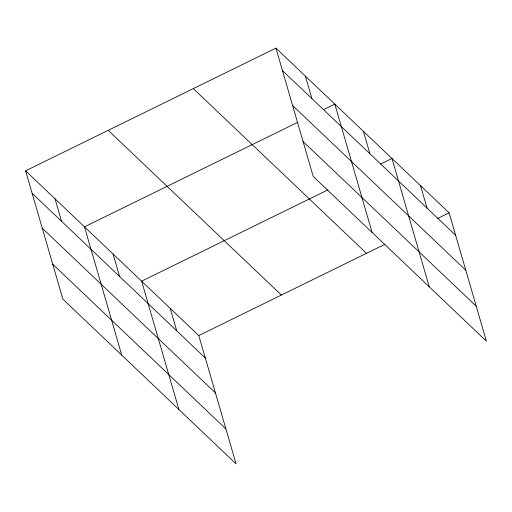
<?xml version="1.0" encoding="UTF-8"?>
<svg xmlns="http://www.w3.org/2000/svg" width="512" height="512" viewBox="0 0 512 512"><rect width="100%" height="100%" fill="white"/><g stroke="black" fill="none" stroke-linecap="round" stroke-linejoin="round"><path stroke-width="0.77" d="M25.6 170.829L198.784 335.546L236.064 463.878L62.886 299.162L25.6 170.829L275.936 48.122L449.114 212.838L486.4 341.171L313.216 176.454L275.936 48.122M297.786 122.278L84.48 226.829L121.766 355.162M323.424 109.709L334.816 104.128L372.102 232.461M327.872 189.901L141.632 281.184L178.918 409.523M380.57 164.07L391.968 158.483L429.248 286.816M198.784 335.546L385.024 244.256M437.722 218.426L449.114 212.838M282.458 70.586L455.642 235.302M292.608 105.523L465.792 270.24M303.066 141.523L476.25 306.234M193.325 88.614L366.502 253.331M108.211 130.336L281.395 295.053M32.128 193.293L205.306 358.01M42.278 228.23L215.456 392.947M52.736 264.224L225.914 428.941M420.538 185.664L427.066 208.128M363.392 131.302L369.92 153.773M305.376 76.122L311.904 98.592M170.208 308.365L176.736 330.829M113.056 254.01L119.584 276.474M55.04 198.829L61.568 221.293"/></g></svg>
